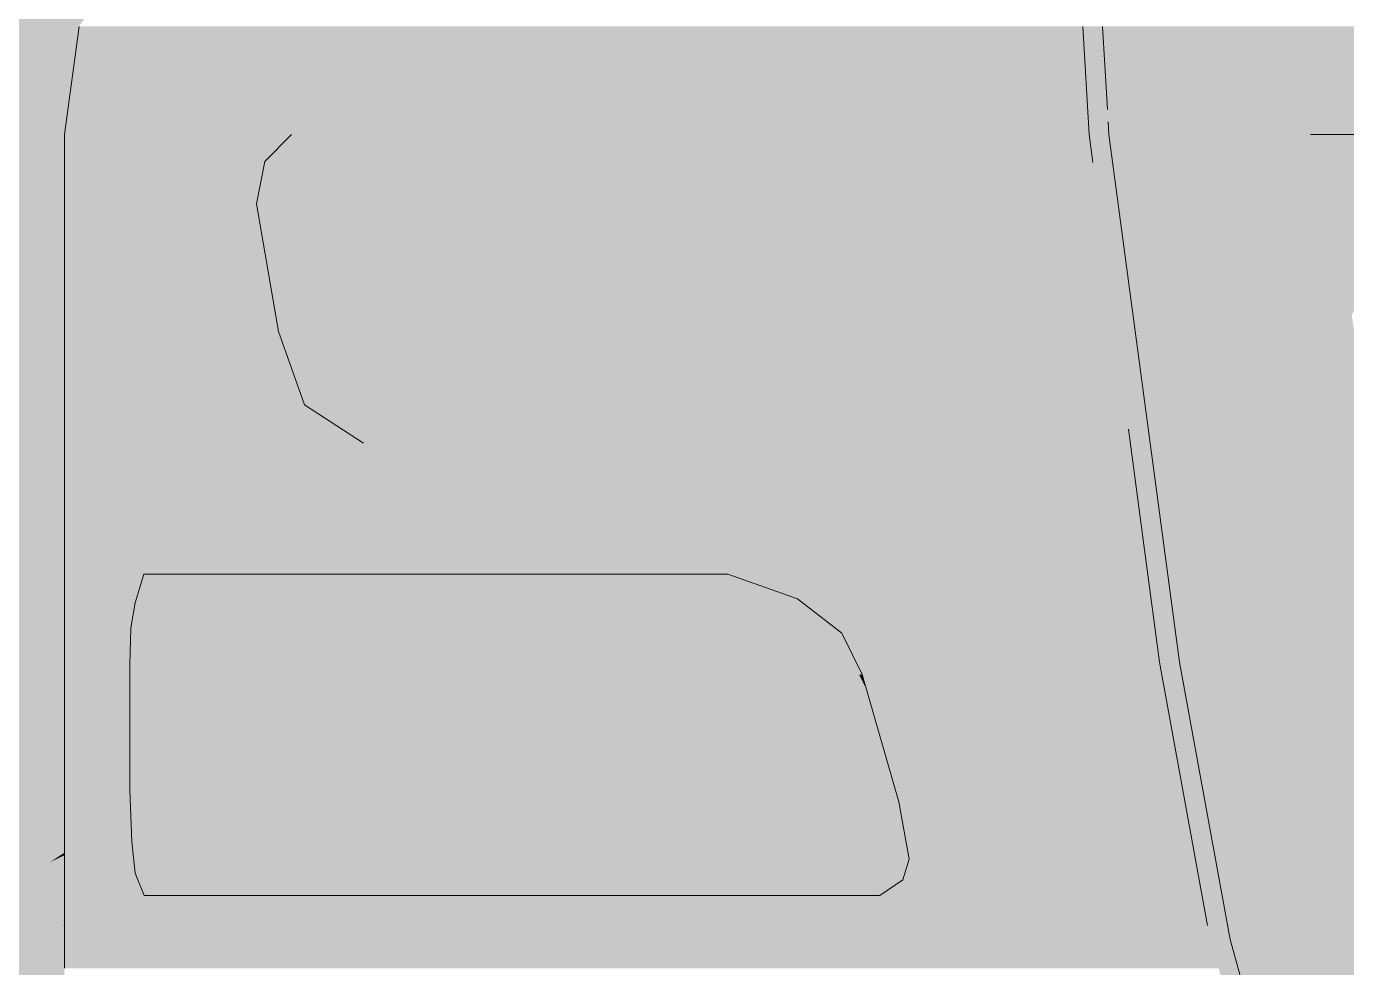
# Model space of a CAD drawing. Header units: millimetres. Extents: x 365175 to 2667127, y -330297 to -162108.
# Drawn here: x 1650655.2 to 1650991.1, y -326600.2 to -326360.7 of the extents above; entities that cross this region are included whole.
import ezdxf

# ---------------------------------------------------------------- set-up
doc = ezdxf.new("R2010")
doc.units = ezdxf.units.MM
doc.header["$MEASUREMENT"] = 0
doc.layers.add('Cars', color=7, linetype='Continuous')

# ---------------------------------------------------------------- blocks, each defined once
blk = doc.blocks.new('Élément de coupe_76_1', base_point=(1275690.65, -327096.82))
at = {"layer": 'Cars', "linetype": 'Continuous', "lineweight": 0, "true_color": 0x000000}
for points in [[(1650650.37, -326422.08), (1650659.62, -326333.02), (1650650.37, -326367.28)], [(1650650.37, -326422.08), (1650659.62, -326333.02), (1650650.37, -326367.28)], [(1650659.62, -326333.02), (1650650.37, -326422.08), (1650665.11, -326386.82), (1650668.65, -326360.7), (1650684.35, -326338.18)], [(1650659.62, -326333.02), (1650650.37, -326422.08), (1650665.11, -326386.82), (1650668.65, -326360.7), (1650684.35, -326338.18)], [(1650669.97, -326360.7), (1650664.92, -326388.18), (1650666.34, -326388.18)], [(1650669.97, -326360.7), (1650664.92, -326388.18), (1650666.34, -326388.18)], [(1650669.97, -326360.7), (1650668.65, -326360.7), (1650664.92, -326388.18)], [(1650669.97, -326360.7), (1650668.65, -326360.7), (1650664.92, -326388.18)], [(1650674.63, -326388.18), (1650678.27, -326360.7), (1650666.34, -326388.18)], [(1650674.63, -326388.18), (1650678.27, -326360.7), (1650666.34, -326388.18)], [(1650666.34, -326388.18), (1650678.27, -326360.7), (1650669.97, -326360.7)], [(1650666.34, -326388.18), (1650678.27, -326360.7), (1650669.97, -326360.7)], [(1650699.53, -326388.18), (1650678.27, -326360.7), (1650674.63, -326388.18)], [(1650689.79, -326388.18), (1650694.35, -326381.48), (1650678.27, -326360.7), (1650674.63, -326388.18)], [(1650703.17, -326360.7), (1650678.27, -326360.7), (1650699.53, -326388.18)], [(1650694.35, -326381.48), (1650701.89, -326370.39), (1650703.17, -326360.7), (1650678.27, -326360.7)], [(1650722.69, -326388.18), (1650703.17, -326360.7), (1650699.53, -326388.18)], [(1650701.89, -326370.39), (1650707.07, -326366.19), (1650703.17, -326360.7)], [(1650703.17, -326360.7), (1650722.69, -326388.18), (1650744.66, -326360.7)], [(1650703.17, -326360.7), (1650707.07, -326366.19), (1650713.84, -326360.7)], [(1650744.66, -326360.7), (1650722.69, -326388.18), (1650741.03, -326388.18)], [(1650741.03, -326388.18), (1650799.12, -326388.18), (1650744.66, -326360.7)], [(1650799.12, -326388.18), (1650799.12, -326360.7), (1650744.66, -326360.7)], [(1650912.88, -326388.18), (1650912.88, -326360.7), (1650799.12, -326388.18)], [(1650912.88, -326360.7), (1650799.12, -326360.7), (1650799.12, -326388.18)], [(1650912.88, -326388.18), (1650924.03, -326360.7), (1650912.88, -326360.7)], [(1650912.88, -326388.18), (1650925.63, -326388.18), (1650924.03, -326360.7)], [(1650926.1, -326391.77), (1650924.03, -326360.7), (1650925.63, -326388.18)], [(1650930.49, -326385.02), (1650924.03, -326360.7), (1650926.1, -326391.77)], [(1650924.03, -326360.7), (1650930.49, -326385.02), (1650929.04, -326360.7)], [(1650925.26, -326360.7), (1650924.72, -326363.32), (1650930.49, -326385.02), (1650929.04, -326360.7)], [(1650930.3, -326381.86), (1650943.01, -326360.7), (1650929.04, -326360.7)], [(1650944.23, -326381.86), (1650943.01, -326360.7), (1650930.3, -326381.86)], [(1650966.01, -326360.7), (1650943.01, -326360.7), (1650944.23, -326381.86)], [(1650966.01, -326360.7), (1650944.23, -326381.86), (1650967.15, -326381.86)], [(1650967.15, -326381.86), (1650979.99, -326360.7), (1650966.01, -326360.7)], [(1650981.07, -326381.86), (1650979.99, -326360.7), (1650967.15, -326381.86)], [(1650981.07, -326381.86), (1651273.85, -326360.7), (1650979.99, -326360.7)], [(1651273.85, -326381.86), (1651273.85, -326360.7), (1650981.07, -326381.86)], [(1650924.72, -326363.32), (1650924.32, -326365.16), (1650926.1, -326391.77), (1650930.49, -326385.02)], [(1650924.5, -326368.61), (1650925.97, -326390.78), (1650926.1, -326391.77), (1650924.32, -326365.16)], [(1650944.23, -326381.86), (1650930.3, -326381.86), (1650930.68, -326388.18)], [(1650944.73, -326388.18), (1650944.23, -326381.86), (1650930.68, -326388.18)], [(1650967.15, -326381.86), (1650944.23, -326381.86), (1650944.73, -326388.18)], [(1650967.86, -326388.18), (1650967.15, -326381.86), (1650944.73, -326388.18)], [(1650967.15, -326381.86), (1650967.86, -326388.18), (1650981.07, -326381.86)], [(1650981.91, -326388.18), (1650981.07, -326381.86), (1650967.86, -326388.18)], [(1650981.91, -326388.18), (1651273.85, -326381.86), (1650981.07, -326381.86)], [(1650981.91, -326388.18), (1651273.85, -326388.18), (1651273.85, -326381.86)], [(1650926.1, -326391.77), (1650935.62, -326463.16), (1650930.71, -326388.47), (1650930.68, -326388.18), (1650930.49, -326385.02)], [(1650926.1, -326391.77), (1650935.62, -326463.16), (1650930.71, -326388.47), (1650930.68, -326388.18), (1650930.49, -326385.02)], [(1650650.37, -326422.08), (1650650.37, -326479.58), (1650664.92, -326420.85), (1650664.92, -326388.18), (1650665.11, -326386.82)], [(1650650.37, -326422.08), (1650650.37, -326479.58), (1650664.92, -326420.85), (1650664.92, -326388.18), (1650665.11, -326386.82)], [(1650666.34, -326388.18), (1650664.92, -326466.75), (1650666.34, -326466.75)], [(1650666.34, -326388.18), (1650664.92, -326466.75), (1650666.34, -326466.75)], [(1650664.92, -326466.75), (1650666.34, -326388.18), (1650664.92, -326388.18)], [(1650664.92, -326466.75), (1650666.34, -326388.18), (1650664.92, -326388.18)], [(1650674.63, -326466.75), (1650674.63, -326388.18), (1650666.34, -326466.75)], [(1650674.63, -326466.75), (1650674.63, -326388.18), (1650666.34, -326466.75)], [(1650666.34, -326466.75), (1650674.63, -326388.18), (1650666.34, -326388.18)], [(1650666.34, -326466.75), (1650674.63, -326388.18), (1650666.34, -326388.18)], [(1650699.53, -326388.18), (1650674.63, -326466.75), (1650699.53, -326466.75)], [(1650699.53, -326388.18), (1650674.63, -326466.75), (1650699.53, -326466.75)], [(1650699.53, -326388.18), (1650674.63, -326388.18), (1650674.63, -326466.75)], [(1650699.53, -326388.18), (1650674.63, -326388.18), (1650674.63, -326466.75)], [(1650719.4, -326438.33), (1650713.76, -326405.84), (1650699.53, -326388.18)], [(1650715.88, -326395.11), (1650699.53, -326388.18), (1650713.76, -326405.84)], [(1650699.53, -326388.18), (1650699.53, -326466.75), (1650719.4, -326438.33)], [(1650722.69, -326388.18), (1650699.53, -326388.18), (1650715.88, -326395.11)], [(1650715.88, -326395.11), (1650715.69, -326396.04), (1650741.03, -326396.07), (1650722.69, -326388.18)], [(1650715.88, -326395.11), (1650715.69, -326396.04), (1650741.03, -326396.07), (1650722.69, -326388.18)], [(1650741.03, -326388.18), (1650722.69, -326388.18), (1650741.03, -326396.07)], [(1650741.03, -326388.18), (1650722.69, -326388.18), (1650741.03, -326396.07)], [(1650741.03, -326388.18), (1650799.12, -326394.01), (1650799.12, -326388.18)], [(1650741.03, -326388.18), (1650799.12, -326394.01), (1650799.12, -326388.18)], [(1650741.03, -326396.07), (1650799.12, -326394.01), (1650741.03, -326388.18)], [(1650741.03, -326396.07), (1650799.12, -326394.01), (1650741.03, -326388.18)], [(1650912.88, -326388.18), (1650799.12, -326394.01), (1650912.88, -326395.37)], [(1650799.12, -326388.18), (1650799.12, -326394.01), (1650912.88, -326388.18)], [(1650799.12, -326388.18), (1650799.12, -326394.01), (1650912.88, -326388.18)], [(1650799.12, -326394.01), (1650901.67, -326395.23), (1650912.88, -326388.18)], [(1650925.63, -326388.18), (1650912.88, -326388.18), (1650912.88, -326395.37)], [(1650912.88, -326395.37), (1650926.57, -326395.37), (1650925.63, -326388.18)], [(1650948.62, -326522.48), (1650944.73, -326388.18), (1650930.68, -326388.18)], [(1650930.71, -326388.47), (1650935.62, -326463.16), (1650948.62, -326522.48)], [(1650930.71, -326388.47), (1650935.62, -326463.16), (1650948.62, -326522.48)], [(1650962.62, -326522.48), (1650944.73, -326388.18), (1650948.62, -326522.48)], [(1650962.62, -326522.48), (1650967.86, -326388.18), (1650944.73, -326388.18)], [(1650962.62, -326522.48), (1650985.65, -326522.48), (1650967.86, -326388.18)], [(1650967.86, -326388.18), (1650985.65, -326522.48), (1650981.91, -326388.18)], [(1650999.65, -326522.48), (1650981.91, -326388.18), (1650985.65, -326522.48)], [(1650981.91, -326388.18), (1650999.65, -326522.48), (1651002.49, -326507.14), (1651001.32, -326500.12), (1651005.42, -326491.28), (1651014.26, -326443.41), (1650993.94, -326443.41), (1650992.42, -326434.24), (1651004.08, -326409.05), (1651020.46, -326394.58), (1651019.4, -326388.18)], [(1651019.4, -326388.18), (1650981.91, -326388.18), (1651007.81, -326405.76), (1651020.46, -326394.58)], [(1650926.57, -326395.37), (1650935.62, -326463.16), (1650926.1, -326391.77)], [(1650926.25, -326392.92), (1650926.57, -326395.34), (1650932.31, -326438.35), (1650935.62, -326463.16), (1650926.1, -326391.77)], [(1650799.12, -326394.01), (1650741.03, -326396.07), (1650799.12, -326397.68)], [(1650799.12, -326394.01), (1650741.03, -326396.07), (1650799.12, -326397.68)], [(1650912.88, -326395.37), (1650799.12, -326394.01), (1650799.12, -326397.68)], [(1650912.88, -326395.37), (1650799.12, -326394.01), (1650799.12, -326397.68)], [(1650912.88, -326395.37), (1650799.12, -326439.97), (1650912.88, -326459.57)], [(1650912.88, -326395.37), (1650799.12, -326401.94), (1650799.12, -326439.97)], [(1650799.12, -326397.68), (1650799.12, -326401.94), (1650912.88, -326395.37)], [(1650799.12, -326401.94), (1650901.18, -326396.04), (1650901.22, -326396.01), (1650912.88, -326395.37), (1650799.12, -326397.68)], [(1650935.14, -326459.57), (1650926.57, -326395.37), (1650912.88, -326459.57)], [(1650912.88, -326459.57), (1650926.57, -326395.37), (1650912.88, -326395.37)], [(1650714.94, -326399.88), (1650741.03, -326399.88), (1650715.33, -326397.89)], [(1650714.94, -326399.88), (1650741.03, -326399.88), (1650715.33, -326397.89)], [(1650715.69, -326396.04), (1650715.33, -326397.89), (1650741.03, -326399.88), (1650741.03, -326396.07)], [(1650715.69, -326396.04), (1650715.33, -326397.89), (1650741.03, -326399.88), (1650741.03, -326396.07)], [(1650741.03, -326399.88), (1650799.12, -326397.68), (1650741.03, -326396.07)], [(1650741.03, -326399.88), (1650799.12, -326397.68), (1650741.03, -326396.07)], [(1650799.12, -326397.68), (1650741.03, -326399.88), (1650799.12, -326401.94)], [(1650799.12, -326397.68), (1650741.03, -326399.88), (1650799.12, -326401.94)], [(1650799.12, -326401.94), (1650799.12, -326439.97), (1650886.89, -326405.55), (1650901.18, -326396.04)], [(1650714.48, -326402.22), (1650714.19, -326403.68), (1650741.03, -326403.7), (1650741.03, -326399.88)], [(1650714.48, -326402.22), (1650714.19, -326403.68), (1650741.03, -326403.7), (1650741.03, -326399.88)], [(1650714.48, -326402.22), (1650741.03, -326399.88), (1650714.94, -326399.88)], [(1650714.48, -326402.22), (1650741.03, -326399.88), (1650714.94, -326399.88)], [(1650741.03, -326403.7), (1650799.12, -326401.94), (1650741.03, -326399.88)], [(1650741.03, -326403.7), (1650799.12, -326401.94), (1650741.03, -326399.88)], [(1650799.12, -326401.94), (1650741.03, -326437.79), (1650799.12, -326439.97)], [(1650799.12, -326401.94), (1650741.03, -326437.79), (1650799.12, -326439.97)], [(1650741.03, -326437.79), (1650799.12, -326401.94), (1650741.03, -326403.7)], [(1650741.03, -326437.79), (1650799.12, -326401.94), (1650741.03, -326403.7)], [(1650713.76, -326405.84), (1650717.2, -326425.67), (1650741.03, -326403.7), (1650714.19, -326403.68)], [(1650713.76, -326405.84), (1650717.2, -326425.67), (1650741.03, -326403.7), (1650714.19, -326403.68)], [(1650741.03, -326403.7), (1650717.2, -326425.67), (1650719.31, -326437.81), (1650741.03, -326437.79)], [(1650741.03, -326403.7), (1650717.2, -326425.67), (1650719.31, -326437.81), (1650741.03, -326437.79)], [(1650799.12, -326439.97), (1650827.98, -326444.94), (1650886.89, -326405.55)], [(1650650.37, -326479.58), (1650664.92, -326514.01), (1650664.92, -326466.75), (1650664.92, -326420.85)], [(1650650.37, -326479.58), (1650664.92, -326514.01), (1650664.92, -326466.75), (1650664.92, -326420.85)], [(1650719.4, -326438.33), (1650699.53, -326466.75), (1650725.98, -326457.01)], [(1650719.31, -326437.81), (1650719.4, -326438.33), (1650719.79, -326439.43), (1650741.03, -326441.61), (1650741.03, -326437.79)], [(1650719.31, -326437.81), (1650719.4, -326438.33), (1650719.79, -326439.43), (1650741.03, -326441.61), (1650741.03, -326437.79)], [(1650741.03, -326441.61), (1650799.12, -326439.97), (1650741.03, -326437.79)], [(1650741.03, -326441.61), (1650799.12, -326439.97), (1650741.03, -326437.79)], [(1650741.03, -326441.61), (1650719.79, -326439.43), (1650720.56, -326441.61)], [(1650741.03, -326441.61), (1650719.79, -326439.43), (1650720.56, -326441.61)], [(1650741.03, -326441.61), (1650720.56, -326441.61), (1650721.23, -326443.53)], [(1650741.03, -326441.61), (1650720.56, -326441.61), (1650721.23, -326443.53)], [(1650741.03, -326441.61), (1650721.23, -326443.53), (1650722.1, -326445.98), (1650741.03, -326446.19)], [(1650741.03, -326441.61), (1650721.23, -326443.53), (1650722.1, -326445.98), (1650741.03, -326446.19)], [(1650799.12, -326439.97), (1650741.03, -326441.61), (1650799.12, -326444.22)], [(1650799.12, -326439.97), (1650741.03, -326441.61), (1650799.12, -326444.22)], [(1650741.03, -326446.19), (1650799.12, -326444.22), (1650741.03, -326441.61)], [(1650741.03, -326446.19), (1650799.12, -326444.22), (1650741.03, -326441.61)], [(1650912.88, -326459.57), (1650799.12, -326439.97), (1650799.12, -326444.22)], [(1650799.12, -326439.97), (1650799.12, -326444.22), (1650823.99, -326447.58), (1650827.98, -326444.94)], [(1650722.1, -326445.98), (1650725.98, -326457.01), (1650741.03, -326466.75), (1650741.03, -326446.19)], [(1650723.76, -326450.71), (1650741.03, -326451.17), (1650741.03, -326446.19), (1650722.1, -326445.98)], [(1650799.12, -326444.22), (1650741.03, -326446.19), (1650799.12, -326448.67)], [(1650799.12, -326444.22), (1650741.03, -326446.19), (1650799.12, -326448.67)], [(1650912.88, -326459.57), (1650799.12, -326444.22), (1650799.12, -326448.67)], [(1650799.12, -326444.22), (1650799.12, -326448.67), (1650814.16, -326450.11), (1650823.99, -326447.58)], [(1650741.03, -326466.75), (1650799.12, -326448.67), (1650741.03, -326446.19)], [(1650741.03, -326451.17), (1650762.58, -326451.89), (1650790.72, -326451.28), (1650799.12, -326448.67), (1650741.03, -326446.19)], [(1650799.12, -326466.75), (1650799.12, -326448.67), (1650741.03, -326466.75)], [(1650790.72, -326451.28), (1650799.12, -326450.87), (1650799.12, -326448.67)], [(1650912.88, -326466.75), (1650799.12, -326448.67), (1650799.12, -326466.75)], [(1650912.88, -326459.57), (1650799.12, -326448.67), (1650912.88, -326466.75)], [(1650799.12, -326450.87), (1650812.95, -326450.87), (1650799.12, -326448.67)], [(1650799.12, -326448.67), (1650812.95, -326450.87), (1650814.16, -326450.11)], [(1650725.98, -326457.01), (1650699.53, -326466.75), (1650741.03, -326466.75)], [(1650936.1, -326466.75), (1650935.14, -326459.57), (1650912.88, -326466.75)], [(1650912.88, -326466.75), (1650935.14, -326459.57), (1650912.88, -326459.57)], [(1650948.62, -326522.48), (1650935.62, -326463.16), (1650936.1, -326466.75), (1650939.9, -326495.17), (1650943.52, -326522.48)], [(1650948.62, -326522.48), (1650935.62, -326463.16), (1650936.1, -326466.75), (1650939.9, -326495.17), (1650943.52, -326522.48)], [(1650666.34, -326466.75), (1650664.92, -326466.75), (1650664.92, -326495.17)], [(1650666.34, -326466.75), (1650664.92, -326466.75), (1650664.92, -326495.17)], [(1650666.34, -326466.75), (1650664.92, -326495.17), (1650666.34, -326495.17)], [(1650666.34, -326466.75), (1650664.92, -326495.17), (1650666.34, -326495.17)], [(1650674.63, -326495.17), (1650674.63, -326466.75), (1650666.34, -326495.17)], [(1650674.63, -326495.17), (1650674.63, -326466.75), (1650666.34, -326495.17)], [(1650666.34, -326495.17), (1650674.63, -326466.75), (1650666.34, -326466.75)], [(1650666.34, -326495.17), (1650674.63, -326466.75), (1650666.34, -326466.75)], [(1650699.53, -326466.75), (1650674.63, -326495.17), (1650699.53, -326495.17)], [(1650699.53, -326466.75), (1650674.63, -326495.17), (1650699.53, -326495.17)], [(1650699.53, -326466.75), (1650674.63, -326466.75), (1650674.63, -326495.17)], [(1650699.53, -326466.75), (1650674.63, -326466.75), (1650674.63, -326495.17)], [(1650741.03, -326466.75), (1650699.53, -326495.17), (1650741.03, -326495.17)], [(1650699.53, -326466.75), (1650699.53, -326495.17), (1650741.03, -326466.75)], [(1650799.12, -326466.75), (1650741.03, -326495.17), (1650799.12, -326495.17)], [(1650741.03, -326495.17), (1650799.12, -326466.75), (1650741.03, -326466.75)], [(1650839.17, -326495.17), (1650799.12, -326466.75), (1650799.12, -326495.17)], [(1650799.12, -326466.75), (1650839.17, -326495.17), (1650912.88, -326466.75)], [(1650912.88, -326466.75), (1650839.17, -326495.17), (1650912.88, -326495.17)], [(1650912.88, -326495.17), (1650939.9, -326495.17), (1650936.1, -326466.75)], [(1650912.88, -326495.17), (1650936.1, -326466.75), (1650912.88, -326466.75)], [(1650650.37, -326479.58), (1650650.37, -326540.73), (1650661.56, -326569.07)], [(1650650.37, -326479.58), (1650650.37, -326540.73), (1650661.56, -326569.07)], [(1650650.37, -326479.58), (1650661.56, -326569.07), (1650664.91, -326567.5), (1650664.92, -326514.01)], [(1650650.37, -326479.58), (1650661.56, -326569.07), (1650664.91, -326567.5), (1650664.92, -326514.01)], [(1650666.34, -326495.17), (1650664.92, -326522.48), (1650666.34, -326522.48)], [(1650666.34, -326495.17), (1650664.92, -326522.48), (1650666.34, -326522.48)], [(1650666.34, -326495.17), (1650664.92, -326495.17), (1650664.92, -326522.48)], [(1650666.34, -326495.17), (1650664.92, -326495.17), (1650664.92, -326522.48)], [(1650666.34, -326495.17), (1650671.98, -326500.83), (1650674.63, -326495.17)], [(1650666.34, -326495.17), (1650671.98, -326500.83), (1650674.63, -326495.17)], [(1650670.36, -326510.15), (1650666.34, -326495.17), (1650666.34, -326522.48)], [(1650670.36, -326510.15), (1650666.34, -326495.17), (1650666.34, -326522.48)], [(1650671.98, -326500.83), (1650666.34, -326495.17), (1650670.36, -326510.15)], [(1650671.98, -326500.83), (1650666.34, -326495.17), (1650670.36, -326510.15)], [(1650682.95, -326507.42), (1650674.63, -326495.17), (1650671.98, -326500.83)], [(1650682.95, -326507.42), (1650674.63, -326495.17), (1650671.98, -326500.83)], [(1650699.53, -326495.17), (1650674.63, -326495.17), (1650685.09, -326500.06)], [(1650699.53, -326495.17), (1650674.63, -326495.17), (1650685.09, -326500.06)], [(1650674.63, -326495.17), (1650682.95, -326507.42), (1650685.09, -326500.06)], [(1650674.63, -326495.17), (1650682.95, -326507.42), (1650685.09, -326500.06)], [(1650699.53, -326495.17), (1650685.09, -326500.06), (1650703.35, -326500.06)], [(1650699.53, -326495.17), (1650685.09, -326500.06), (1650703.35, -326500.06)], [(1650741.03, -326495.17), (1650699.53, -326495.17), (1650741, -326500.06)], [(1650741.03, -326495.17), (1650699.53, -326495.17), (1650741, -326500.06)], [(1650699.53, -326495.17), (1650703.35, -326500.06), (1650741, -326500.06)], [(1650699.53, -326495.17), (1650703.35, -326500.06), (1650741, -326500.06)], [(1650741, -326500.06), (1650799.11, -326500.06), (1650741.03, -326495.17)], [(1650741, -326500.06), (1650799.11, -326500.06), (1650741.03, -326495.17)], [(1650799.11, -326500.06), (1650799.12, -326495.17), (1650741.03, -326495.17)], [(1650799.11, -326500.06), (1650799.12, -326495.17), (1650741.03, -326495.17)], [(1650799.11, -326500.06), (1650833.73, -326500.06), (1650799.12, -326495.17)], [(1650799.11, -326500.06), (1650833.73, -326500.06), (1650799.12, -326495.17)], [(1650799.12, -326495.17), (1650833.73, -326500.06), (1650839.17, -326495.17)], [(1650799.12, -326495.17), (1650833.73, -326500.06), (1650839.17, -326495.17)], [(1650839.17, -326495.17), (1650833.73, -326500.06), (1650851.47, -326506.37)], [(1650839.17, -326495.17), (1650833.73, -326500.06), (1650851.47, -326506.37)], [(1650912.88, -326495.17), (1650839.17, -326495.17), (1650858.79, -326499.09)], [(1650839.17, -326495.17), (1650851.47, -326506.37), (1650858.79, -326499.09)], [(1650839.17, -326495.17), (1650851.47, -326506.37), (1650858.79, -326499.09)], [(1650872.5, -326509.67), (1650912.88, -326495.17), (1650858.79, -326499.09)], [(1650878.73, -326522.48), (1650912.88, -326495.17), (1650872.5, -326509.67)], [(1650912.88, -326522.48), (1650912.88, -326495.17), (1650878.73, -326522.48)], [(1650943.52, -326522.48), (1650939.9, -326495.17), (1650912.88, -326522.48)], [(1650912.88, -326522.48), (1650939.9, -326495.17), (1650912.88, -326495.17)], [(1650858.79, -326499.09), (1650851.47, -326506.37), (1650862.74, -326515.07)], [(1650858.79, -326499.09), (1650851.47, -326506.37), (1650862.74, -326515.07)], [(1650858.79, -326499.09), (1650862.74, -326515.07), (1650872.5, -326509.67)], [(1650858.79, -326499.09), (1650862.74, -326515.07), (1650872.5, -326509.67)], [(1650670.36, -326510.15), (1650681.83, -326513.83), (1650671.98, -326500.83)], [(1650670.36, -326510.15), (1650681.83, -326513.83), (1650671.98, -326500.83)], [(1650671.98, -326500.83), (1650681.83, -326513.83), (1650682.95, -326507.42)], [(1650671.98, -326500.83), (1650681.83, -326513.83), (1650682.95, -326507.42)], [(1650684.87, -326522.48), (1650685.09, -326500.06), (1650682.95, -326507.42)], [(1650684.87, -326522.48), (1650685.09, -326500.06), (1650682.95, -326507.42)], [(1650703.38, -326522.48), (1650685.09, -326500.06), (1650684.87, -326522.48)], [(1650703.38, -326522.48), (1650685.09, -326500.06), (1650684.87, -326522.48)], [(1650703.35, -326500.06), (1650685.09, -326500.06), (1650703.38, -326522.48)], [(1650703.35, -326500.06), (1650685.09, -326500.06), (1650703.38, -326522.48)], [(1650703.35, -326500.06), (1650703.38, -326522.48), (1650741, -326500.06)], [(1650703.38, -326518.24), (1650710.27, -326518.38), (1650741, -326500.06), (1650703.35, -326500.06)], [(1650741, -326500.06), (1650703.38, -326522.48), (1650741.03, -326522.48)], [(1650710.27, -326518.38), (1650727.53, -326518.7), (1650741.01, -326510.53), (1650741, -326500.06)], [(1650741.03, -326522.48), (1650799.11, -326500.06), (1650741, -326500.06)], [(1650741.01, -326510.53), (1650772.03, -326510.52), (1650799.11, -326500.06), (1650741, -326500.06)], [(1650799.12, -326522.48), (1650799.11, -326500.06), (1650741.03, -326522.48)], [(1650772.03, -326510.52), (1650790.33, -326510.49), (1650799.11, -326508.33), (1650799.11, -326500.06)], [(1650833.73, -326500.06), (1650799.11, -326500.06), (1650799.12, -326522.48)], [(1650799.11, -326508.33), (1650821.73, -326507.84), (1650833.73, -326500.06), (1650799.11, -326500.06)], [(1650799.12, -326522.48), (1650851.47, -326506.37), (1650833.73, -326500.06)], [(1650821.73, -326507.84), (1650831.94, -326507.77), (1650841.03, -326509.58), (1650851.47, -326506.37), (1650833.73, -326500.06)], [(1650862.74, -326515.07), (1650851.47, -326506.37), (1650799.12, -326522.48)], [(1650841.03, -326509.58), (1650851.62, -326511.6), (1650856.98, -326515.74), (1650862.74, -326515.07), (1650851.47, -326506.37)], [(1650682.95, -326507.42), (1650681.83, -326513.83), (1650684.87, -326522.48)], [(1650682.95, -326507.42), (1650681.83, -326513.83), (1650684.87, -326522.48)], [(1650867.89, -326525.65), (1650872.5, -326509.67), (1650862.74, -326515.07)], [(1650867.89, -326525.65), (1650872.5, -326509.67), (1650862.74, -326515.07)], [(1650872.5, -326509.67), (1650867.89, -326525.65), (1650878.73, -326522.48)], [(1650872.5, -326509.67), (1650867.89, -326525.65), (1650878.73, -326522.48)], [(1650670.36, -326510.15), (1650666.34, -326522.48), (1650669.99, -326522.48)], [(1650670.36, -326510.15), (1650666.34, -326522.48), (1650669.99, -326522.48)], [(1650669.99, -326522.48), (1650681.83, -326513.83), (1650670.36, -326510.15)], [(1650669.99, -326522.48), (1650681.83, -326513.83), (1650670.36, -326510.15)], [(1650681.55, -326523.1), (1650681.83, -326513.83), (1650669.99, -326522.48)], [(1650681.55, -326523.1), (1650681.83, -326513.83), (1650669.99, -326522.48)], [(1650684.87, -326522.48), (1650681.83, -326513.83), (1650681.55, -326523.1)], [(1650684.87, -326522.48), (1650681.83, -326513.83), (1650681.55, -326523.1)], [(1650867.89, -326525.65), (1650862.74, -326515.07), (1650799.12, -326522.48)], [(1650856.98, -326515.74), (1650865.37, -326522.11), (1650867.08, -326525.62), (1650867.89, -326525.65), (1650862.74, -326515.07)], [(1650666.34, -326556.01), (1650666.34, -326522.48), (1650664.91, -326556.01)], [(1650666.34, -326556.01), (1650666.34, -326522.48), (1650664.91, -326556.01)], [(1650666.34, -326522.48), (1650664.92, -326522.48), (1650664.91, -326556.01)], [(1650666.34, -326522.48), (1650664.92, -326522.48), (1650664.91, -326556.01)], [(1650669.99, -326556.01), (1650669.99, -326522.48), (1650666.34, -326556.01)], [(1650669.99, -326556.01), (1650669.99, -326522.48), (1650666.34, -326556.01)], [(1650669.99, -326522.48), (1650666.34, -326522.48), (1650666.34, -326556.01)], [(1650669.99, -326522.48), (1650666.34, -326522.48), (1650666.34, -326556.01)], [(1650681.55, -326555.07), (1650669.99, -326522.48), (1650669.99, -326556.01)], [(1650681.55, -326555.07), (1650669.99, -326522.48), (1650669.99, -326556.01)], [(1650669.99, -326522.48), (1650681.55, -326555.07), (1650681.55, -326523.1)], [(1650669.99, -326522.48), (1650681.55, -326555.07), (1650681.55, -326523.1)], [(1650684.87, -326522.48), (1650681.55, -326555.07), (1650684.87, -326556.01)], [(1650684.87, -326522.48), (1650681.55, -326555.07), (1650684.87, -326556.01)], [(1650681.55, -326555.07), (1650684.87, -326522.48), (1650681.55, -326523.1)], [(1650681.55, -326555.07), (1650684.87, -326522.48), (1650681.55, -326523.1)], [(1650703.38, -326556.01), (1650703.38, -326522.48), (1650684.87, -326556.01)], [(1650703.38, -326556.01), (1650703.38, -326522.48), (1650684.87, -326556.01)], [(1650703.38, -326522.48), (1650684.87, -326522.48), (1650684.87, -326556.01)], [(1650703.38, -326522.48), (1650684.87, -326522.48), (1650684.87, -326556.01)], [(1650741.03, -326522.48), (1650703.38, -326556.01), (1650741.03, -326556.01)], [(1650741.03, -326522.48), (1650703.38, -326522.48), (1650703.38, -326556.01)], [(1650799.12, -326556.01), (1650799.12, -326522.48), (1650741.03, -326556.01)], [(1650799.12, -326522.48), (1650741.03, -326522.48), (1650741.03, -326556.01)], [(1650799.12, -326556.01), (1650867.89, -326525.65), (1650799.12, -326522.48)], [(1650877.22, -326558.06), (1650878.73, -326522.48), (1650867.89, -326525.65)], [(1650878.73, -326522.48), (1650867.89, -326525.65), (1650868.9, -326529.16)], [(1650888.39, -326556.01), (1650878.73, -326522.48), (1650877.22, -326558.06)], [(1650912.88, -326522.48), (1650878.73, -326522.48), (1650888.39, -326556.01)], [(1650912.88, -326556.01), (1650912.88, -326522.48), (1650888.39, -326556.01)], [(1650949.64, -326556.01), (1650943.52, -326522.48), (1650912.88, -326556.01)], [(1650912.88, -326556.01), (1650943.52, -326522.48), (1650912.88, -326522.48)], [(1650948.62, -326522.48), (1650943.52, -326522.48), (1650949.64, -326556.01)], [(1650948.62, -326522.48), (1650943.52, -326522.48), (1650949.64, -326556.01)], [(1650962.62, -326522.48), (1650948.62, -326522.48), (1650961.54, -326593.06)], [(1650961.54, -326593.06), (1650948.62, -326522.48), (1650949.64, -326556.01)], [(1650961.54, -326593.06), (1650948.62, -326522.48), (1650949.64, -326556.01)], [(1650976.04, -326592.39), (1650962.62, -326522.48), (1650961.54, -326593.06)], [(1650976.04, -326592.39), (1650985.65, -326522.48), (1650962.62, -326522.48)], [(1650999.91, -326591.27), (1650985.65, -326522.48), (1650976.04, -326592.39)], [(1650999.91, -326591.27), (1650999.65, -326522.48), (1650985.65, -326522.48)], [(1650867.89, -326525.65), (1650799.12, -326556.01), (1650877.22, -326558.06)], [(1650867.08, -326525.62), (1650867.24, -326525.94), (1650867.89, -326525.65)], [(1650867.89, -326525.65), (1650867.24, -326525.94), (1650868.9, -326529.17)], [(1650650.37, -326540.73), (1650650.37, -326588.02), (1650661.56, -326569.07)], [(1650650.37, -326540.73), (1650650.37, -326588.02), (1650661.56, -326569.07)], [(1650664.91, -326589.53), (1650666.34, -326556.01), (1650664.91, -326556.01)], [(1650664.91, -326589.53), (1650666.34, -326556.01), (1650664.91, -326556.01)], [(1650666.34, -326589.53), (1650666.34, -326556.01), (1650664.91, -326589.53)], [(1650666.34, -326589.53), (1650666.34, -326556.01), (1650664.91, -326589.53)], [(1650670.59, -326571.11), (1650666.34, -326556.01), (1650666.34, -326589.53)], [(1650670.59, -326571.11), (1650666.34, -326556.01), (1650666.34, -326589.53)], [(1650669.99, -326556.01), (1650666.34, -326556.01), (1650670.59, -326571.11)], [(1650669.99, -326556.01), (1650666.34, -326556.01), (1650670.59, -326571.11)], [(1650669.99, -326556.01), (1650670.59, -326571.11), (1650681.55, -326555.07)], [(1650669.99, -326556.01), (1650670.59, -326571.11), (1650681.55, -326555.07)], [(1650670.59, -326571.11), (1650682.07, -326568.16), (1650681.55, -326555.07)], [(1650670.59, -326571.11), (1650682.07, -326568.16), (1650681.55, -326555.07)], [(1650684.87, -326556.01), (1650681.55, -326555.07), (1650682.07, -326568.16)], [(1650684.87, -326556.01), (1650681.55, -326555.07), (1650682.07, -326568.16)], [(1650684.87, -326556.01), (1650682.07, -326568.16), (1650682.89, -326576.15)], [(1650684.87, -326556.01), (1650682.07, -326568.16), (1650682.89, -326576.15)], [(1650682.89, -326576.15), (1650685.18, -326581.87), (1650684.87, -326556.01)], [(1650682.89, -326576.15), (1650685.18, -326581.87), (1650684.87, -326556.01)], [(1650703.38, -326556.01), (1650684.87, -326556.01), (1650685.18, -326581.87)], [(1650703.38, -326556.01), (1650684.87, -326556.01), (1650685.18, -326581.87)], [(1650703.38, -326556.01), (1650685.18, -326581.87), (1650703.44, -326581.88)], [(1650703.38, -326556.01), (1650685.18, -326581.87), (1650703.44, -326581.88)], [(1650703.38, -326556.01), (1650703.44, -326581.88), (1650741.03, -326556.01)], [(1650741.03, -326556.01), (1650703.44, -326581.88), (1650741.08, -326581.88)], [(1650799.12, -326556.01), (1650741.03, -326556.01), (1650741.08, -326581.88)], [(1650799.15, -326581.88), (1650799.12, -326556.01), (1650741.08, -326581.88)], [(1650799.15, -326581.88), (1650877.22, -326558.06), (1650799.12, -326556.01)], [(1650888.39, -326556.01), (1650877.22, -326558.06), (1650879.86, -326572.62)], [(1650888.39, -326556.01), (1650879.86, -326572.62), (1650891.5, -326573.19)], [(1650912.88, -326556.01), (1650888.39, -326556.01), (1650891.5, -326573.19)], [(1650891.5, -326573.19), (1650912.88, -326589.53), (1650912.88, -326556.01)], [(1650912.88, -326589.53), (1650955.71, -326589.53), (1650949.64, -326556.01)], [(1650949.64, -326556.01), (1650912.88, -326556.01), (1650912.88, -326589.53)], [(1650955.71, -326589.53), (1650957.15, -326594.96), (1650949.64, -326556.01)], [(1650961.54, -326593.06), (1650949.64, -326556.01), (1650957.15, -326594.96)], [(1650961.54, -326593.06), (1650949.64, -326556.01), (1650957.15, -326594.96)], [(1650951.98, -326568.97), (1650956.54, -326592.66), (1650957.15, -326594.96), (1650949.64, -326556.01)], [(1650879.86, -326572.62), (1650877.22, -326558.06), (1650799.15, -326581.88)], [(1650650.37, -326588.02), (1650661.22, -326573.39), (1650661.56, -326569.07)], [(1650650.37, -326588.02), (1650661.22, -326573.39), (1650661.56, -326569.07)], [(1650661.56, -326569.07), (1650661.22, -326573.39), (1650664.91, -326570.98), (1650664.91, -326567.5)], [(1650661.56, -326569.07), (1650661.22, -326573.39), (1650664.91, -326570.98), (1650664.91, -326567.5)], [(1650671.73, -326582.21), (1650682.07, -326568.16), (1650670.59, -326571.11)], [(1650671.73, -326582.21), (1650682.07, -326568.16), (1650670.59, -326571.11)], [(1650682.89, -326576.15), (1650682.07, -326568.16), (1650671.73, -326582.21)], [(1650682.89, -326576.15), (1650682.07, -326568.16), (1650671.73, -326582.21)], [(1650650.37, -326588.02), (1650659.18, -326585.61), (1650661.22, -326573.39)], [(1650650.37, -326588.02), (1650659.18, -326585.61), (1650661.22, -326573.39)], [(1650661.22, -326573.39), (1650659.18, -326585.61), (1650664.91, -326585.35), (1650664.91, -326583.97)], [(1650661.22, -326573.39), (1650659.18, -326585.61), (1650664.91, -326585.35), (1650664.91, -326583.97)], [(1650661.22, -326573.39), (1650664.91, -326571.63), (1650664.91, -326570.98)], [(1650661.22, -326573.39), (1650664.91, -326571.63), (1650664.91, -326570.98)], [(1650661.22, -326573.39), (1650664.91, -326583.97), (1650664.91, -326571.63)], [(1650661.22, -326573.39), (1650664.91, -326583.97), (1650664.91, -326571.63)], [(1650670.59, -326571.11), (1650666.34, -326589.53), (1650671.73, -326582.21)], [(1650670.59, -326571.11), (1650666.34, -326589.53), (1650671.73, -326582.21)], [(1650879.86, -326572.62), (1650799.15, -326581.88), (1650878.21, -326577.84)], [(1650888.39, -326583.04), (1650879.86, -326572.62), (1650878.21, -326577.84)], [(1650891.5, -326573.19), (1650879.86, -326572.62), (1650888.39, -326583.04)], [(1650912.88, -326589.53), (1650891.5, -326573.19), (1650888.39, -326583.04)], [(1650674.63, -326589.53), (1650682.89, -326576.15), (1650671.73, -326582.21)], [(1650673.19, -326585.89), (1650677.03, -326585.65), (1650682.89, -326576.15), (1650671.73, -326582.21)], [(1650685.18, -326581.87), (1650682.89, -326576.15), (1650674.63, -326589.53)], [(1650677.03, -326585.65), (1650680.25, -326585.45), (1650685.18, -326581.87), (1650682.89, -326576.15)], [(1650878.21, -326577.84), (1650799.15, -326581.88), (1650872.4, -326581.88)], [(1650879.04, -326589.53), (1650878.21, -326577.84), (1650872.4, -326581.88)], [(1650878.21, -326577.84), (1650879.04, -326589.53), (1650888.39, -326583.04)], [(1650671.73, -326582.21), (1650666.34, -326589.53), (1650674.63, -326589.53)], [(1650671.73, -326582.21), (1650666.34, -326589.53), (1650674.63, -326589.53)], [(1650685.18, -326581.87), (1650674.63, -326589.53), (1650699.53, -326589.53)], [(1650689.96, -326584.42), (1650685.18, -326581.87), (1650680.25, -326585.45), (1650686.9, -326584.75)], [(1650703.44, -326581.88), (1650685.18, -326581.87), (1650699.53, -326589.53)], [(1650689.96, -326584.42), (1650703.44, -326581.88), (1650685.18, -326581.87)], [(1650741.08, -326581.88), (1650699.53, -326589.53), (1650741.03, -326589.53)], [(1650699.53, -326589.53), (1650741.08, -326581.88), (1650703.44, -326581.88)], [(1650799.15, -326581.88), (1650741.03, -326589.53), (1650799.12, -326589.53)], [(1650741.03, -326589.53), (1650799.15, -326581.88), (1650741.08, -326581.88)], [(1650879.04, -326589.53), (1650872.4, -326581.88), (1650799.12, -326589.53)], [(1650799.12, -326589.53), (1650872.4, -326581.88), (1650799.15, -326581.88)], [(1650888.39, -326583.04), (1650879.04, -326589.53), (1650912.88, -326589.53)], [(1650650.37, -326588.02), (1650658.8, -326589.89), (1650659.18, -326585.61)], [(1650650.37, -326588.02), (1650658.8, -326589.89), (1650659.18, -326585.61)], [(1650659.18, -326585.61), (1650658.8, -326589.89), (1650664.91, -326585.66), (1650664.91, -326585.35)], [(1650659.18, -326585.61), (1650658.8, -326589.89), (1650664.91, -326585.66), (1650664.91, -326585.35)], [(1650658.8, -326589.89), (1650664.74, -326589.64), (1650664.91, -326588.5), (1650664.91, -326585.66)], [(1650658.8, -326589.89), (1650664.74, -326589.64), (1650664.91, -326588.5), (1650664.91, -326585.66)], [(1650650.37, -326588.02), (1650650.37, -326654.59), (1650658.8, -326589.89)], [(1650650.37, -326588.02), (1650650.37, -326654.59), (1650658.8, -326589.89)], [(1650650.37, -326654.59), (1650658.75, -326654.59), (1650658.8, -326589.89)], [(1650650.37, -326654.59), (1650658.75, -326654.59), (1650658.8, -326589.89)], [(1650664.74, -326589.64), (1650658.75, -326654.59), (1650664.67, -326654.59)], [(1650664.74, -326589.64), (1650658.75, -326654.59), (1650664.67, -326654.59)], [(1650658.75, -326654.59), (1650664.74, -326589.64), (1650658.8, -326589.89)], [(1650658.75, -326654.59), (1650664.74, -326589.64), (1650658.8, -326589.89)], [(1650664.67, -326654.59), (1650664.91, -326651.14), (1650664.91, -326600.39), (1650664.91, -326589.64), (1650664.74, -326589.64)], [(1650664.67, -326654.59), (1650664.91, -326651.14), (1650664.91, -326600.39), (1650664.91, -326589.64), (1650664.74, -326589.64)], [(1650664.91, -326588.5), (1650664.74, -326589.64), (1650664.91, -326589.64), (1650664.91, -326589.53)], [(1650664.91, -326588.5), (1650664.74, -326589.64), (1650664.91, -326589.64), (1650664.91, -326589.53)], [(1650666.34, -326589.53), (1650664.91, -326589.53), (1650666.34, -326600.39)], [(1650666.34, -326589.53), (1650664.91, -326589.53), (1650666.34, -326600.39)], [(1650664.91, -326600.39), (1650666.34, -326600.39), (1650664.91, -326589.53)], [(1650664.91, -326600.39), (1650666.34, -326600.39), (1650664.91, -326589.53)], [(1650666.34, -326589.53), (1650666.34, -326600.39), (1650674.63, -326600.39)], [(1650666.34, -326589.53), (1650666.34, -326600.39), (1650674.63, -326600.39)], [(1650674.63, -326600.39), (1650674.63, -326589.53), (1650666.34, -326589.53)], [(1650674.63, -326600.39), (1650674.63, -326589.53), (1650666.34, -326589.53)], [(1650674.63, -326600.39), (1650699.53, -326600.39), (1650674.63, -326589.53)], [(1650674.63, -326600.39), (1650699.53, -326600.39), (1650674.63, -326589.53)], [(1650699.53, -326589.53), (1650674.63, -326589.53), (1650699.53, -326600.39)], [(1650699.53, -326589.53), (1650674.63, -326589.53), (1650699.53, -326600.39)], [(1650741.03, -326600.39), (1650699.53, -326589.53), (1650699.53, -326600.39)], [(1650741.03, -326589.53), (1650699.53, -326589.53), (1650741.03, -326600.39)], [(1650799.12, -326589.53), (1650741.03, -326589.53), (1650799.12, -326600.39)], [(1650741.03, -326600.39), (1650799.12, -326600.39), (1650741.03, -326589.53)], [(1650799.12, -326600.39), (1650884.62, -326600.39), (1650879.04, -326589.53)], [(1650799.12, -326600.39), (1650879.04, -326589.53), (1650799.12, -326589.53)], [(1650879.04, -326589.53), (1650884.62, -326600.39), (1650912.88, -326589.53)], [(1650912.88, -326600.39), (1650912.88, -326589.53), (1650884.62, -326600.39)], [(1650958.59, -326600.39), (1650955.71, -326589.53), (1650912.88, -326600.39)], [(1650912.88, -326589.53), (1650912.88, -326600.39), (1650955.71, -326589.53)], [(1650957.15, -326594.96), (1650967.24, -326632.26), (1650961.54, -326593.06)], [(1650957.15, -326594.96), (1650967.24, -326632.26), (1650961.54, -326593.06)], [(1650976.04, -326592.39), (1650961.54, -326593.06), (1650978.78, -326655.34)], [(1650961.54, -326593.06), (1650967.24, -326632.26), (1650978.78, -326655.34)], [(1650961.54, -326593.06), (1650967.24, -326632.26), (1650978.78, -326655.34)], [(1650992.82, -326651.16), (1650999.91, -326591.27), (1650976.04, -326592.39)], [(1650976.04, -326592.39), (1650978.78, -326655.34), (1650992.82, -326651.16)], [(1650967.24, -326632.26), (1650957.15, -326594.96), (1650958.59, -326600.39)], [(1650957.85, -326597.61), (1650958.2, -326598.89), (1650962.99, -326616.6), (1650967.24, -326632.26), (1650957.15, -326594.96)]]:
    blk.add_hatch(color=18, dxfattribs=at).paths.add_polyline_path(points)
at = {"layer": 'Cars', "color": 7, "linetype": 'Continuous', "lineweight": 13}
for p, q in [((1650664.92, -326388.18), (1650668.65, -326360.7)), ((1650924.03, -326360.7), (1650925.63, -326388.18)), ((1650929.04, -326360.7), (1650930.3, -326381.86)), ((1650930.49, -326385.02), (1650930.68, -326388.18)), ((1650664.92, -326466.75), (1650664.92, -326388.18)), ((1650722.69, -326388.18), (1650715.88, -326395.11)), ((1650925.63, -326388.18), (1650926.57, -326395.37)), ((1650930.68, -326388.18), (1650948.62, -326522.48)), ((1651024.46, -326388.18), (1650981.91, -326388.18)), ((1650715.88, -326395.11), (1650713.76, -326405.84)), ((1650713.76, -326405.84), (1650719.4, -326438.33)), ((1650719.4, -326438.33), (1650725.98, -326457.01)), ((1650725.98, -326457.01), (1650741.03, -326466.75)), ((1650935.62, -326463.16), (1650935.75, -326464.12)), ((1650935.62, -326463.16), (1650939.9, -326495.17)), ((1650664.92, -326495.17), (1650664.92, -326466.75)), ((1650664.92, -326522.48), (1650664.92, -326495.17)), ((1650939.9, -326495.17), (1650943.52, -326522.48)), ((1650685.09, -326500.06), (1650682.95, -326507.42)), ((1650703.35, -326500.06), (1650685.09, -326500.06)), ((1650741, -326500.06), (1650703.35, -326500.06)), ((1650799.11, -326500.06), (1650741, -326500.06)), ((1650833.73, -326500.06), (1650799.11, -326500.06)), ((1650851.47, -326506.37), (1650833.73, -326500.06)), ((1650862.74, -326515.07), (1650851.47, -326506.37)), ((1650681.83, -326513.83), (1650682.95, -326507.42)), ((1650681.55, -326523.1), (1650681.83, -326513.83)), ((1650867.89, -326525.65), (1650862.74, -326515.07)), ((1650664.91, -326556.01), (1650664.92, -326522.48)), ((1650681.55, -326555.07), (1650681.55, -326523.1)), ((1650943.52, -326522.48), (1650949.64, -326556.01)), ((1650948.62, -326522.48), (1650961.54, -326593.06)), ((1650877.22, -326558.06), (1650867.89, -326525.65)), ((1650664.91, -326589.53), (1650664.91, -326556.01)), ((1650682.07, -326568.16), (1650681.55, -326555.07)), ((1650949.64, -326556.01), (1650955.71, -326589.53)), ((1650879.86, -326572.62), (1650877.22, -326558.06)), ((1650682.07, -326568.16), (1650682.89, -326576.15)), ((1650878.21, -326577.84), (1650879.86, -326572.62)), ((1650682.89, -326576.15), (1650685.18, -326581.87)), ((1650872.4, -326581.88), (1650878.21, -326577.84)), ((1650685.18, -326581.87), (1650703.44, -326581.88)), ((1650703.44, -326581.88), (1650741.08, -326581.88)), ((1650741.08, -326581.88), (1650799.15, -326581.88)), ((1650799.15, -326581.88), (1650872.4, -326581.88)), ((1650664.91, -326589.53), (1650664.91, -326600.39)), ((1650961.54, -326593.06), (1650978.78, -326655.34))]:
    blk.add_line(p, q, dxfattribs=at)

msp = doc.modelspace()

# ---------------------------------------------------------------- block references
at = {"layer": 'Cars', "lineweight": 0}
msp.add_blockref('Élément de coupe_76_1', (1275690.645, -327096.824), dxfattribs=at)

doc.saveas('drawing.dxf')
